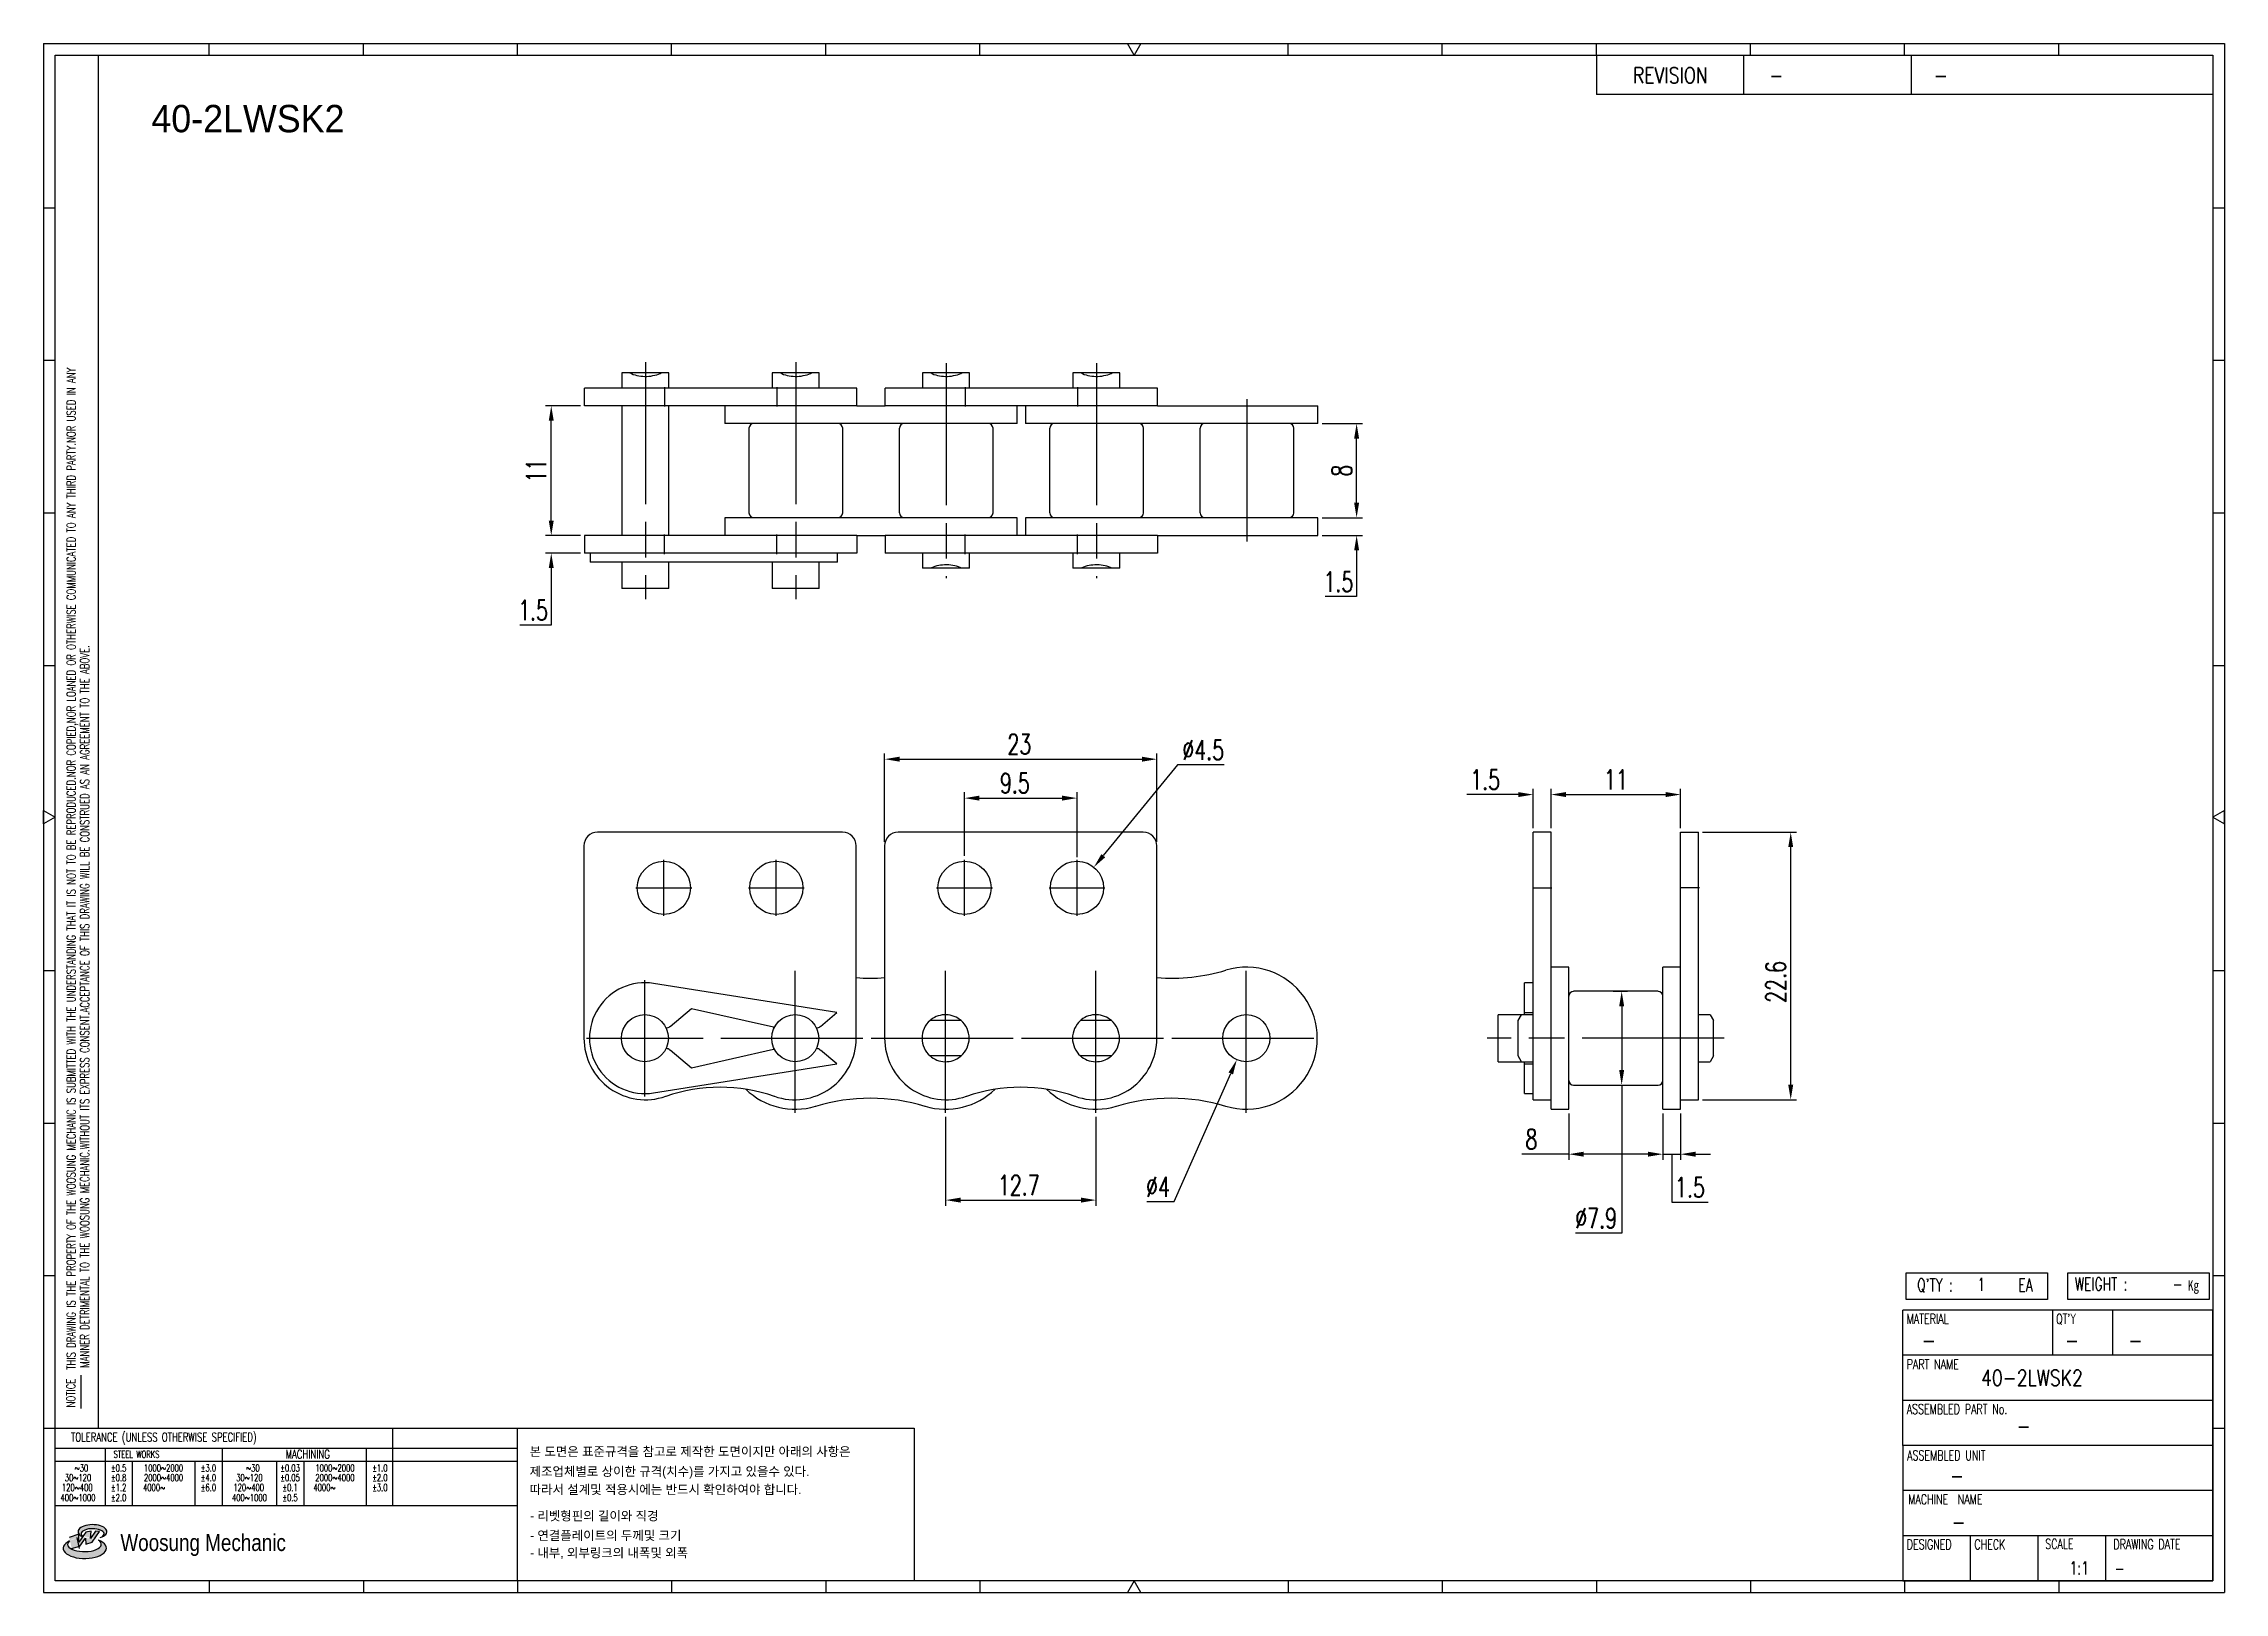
# Model space of a CAD drawing. Header units: millimetres. Extents: x 333 to 518, y 59 to 190.
import ezdxf
from ezdxf.enums import TextEntityAlignment as Align

# ---------------------------------------------------------------- set-up
doc = ezdxf.new("R2010")
doc.units = ezdxf.units.MM
doc.linetypes.add('AM_ISO08W050', pattern=[18, 12, -1.5, 3, -1.5])
doc.layers.get('Defpoints').update_dxf_attribs({"color": 80})
doc.layers.add('CL1', color=140, linetype='AM_ISO08W050', lineweight=25)
for name, color, linetype in [('S-DIM', 7, 'Continuous'), ('TITLE', 7, 'Continuous'), ('도면레이아웃', 7, 'Continuous')]:
    doc.layers.add(name, color=color, linetype=linetype)
doc.styles.add('HAN', font='ROMANS.shx', dxfattribs={"width": 0.7, "bigfont": 'whgtxt.shx'})
doc.styles.add('HKD_ST2', font='romans.shx', dxfattribs={"width": 0.7, "height": 4, "bigfont": '@extfont2.shx'})
doc.styles.add('HSG', font='SIMPLEX.shx', dxfattribs={"width": 0.7, "bigfont": 'HSG.shx'})
doc.styles.add('MtXpl_', font='Gulim.ttf')
doc.styles.add('SLDTEXTSTYLE4', font='arial.ttf', dxfattribs={"width": 0.8})
doc.dimstyles.new('AP0.7', dxfattribs={"dimscale": 0.7, "dimtxt": 2.4, "dimasz": 1.8, "dimexe": 0.7, "dimexo": 0.5, "dimgap": 0.6, "dimtad": 1, "dimtoh": 1, "dimdec": 1, "dimrnd": 0.01, "dimzin": 9, "dimdsep": 46, "dimtxsty": 'HSG', "dimcen": 0, "dimclrd": 251, "dimclre": 251, "dimclrt": 60, "dimazin": 2, "dimtp": 1, "dimtm": 1, "dimtfac": 0.5, "dimtdec": 1, "dimtofl": 0, "dimtmove": 0, "dimatfit": 3, "dimfxl": 0, "dimtvp": 1, "dimtolj": 2, "dimlwd": -1, "dimlwe": -1, "dimarcsym": 0})

# ---------------------------------------------------------------- blocks, each defined once
blk = doc.blocks.new('MAST')
at = {"layer": '도면레이아웃'}
h = blk.add_hatch(color=10, dxfattribs=at)
h.paths.add_polyline_path([(1.544, 35.177), (1.554, 34.966), (1.779, 35.034), (2.054, 35.422), (1.908, 35.446), (1.728, 35.167), (1.741, 35.439), (1.547, 35.405), (1.292, 35.041), (1.295, 35.33), (0.943, 35.208), (1.03, 34.8), (1.336, 34.885)])
edge = h.paths.add_edge_path()
edge.add_ellipse((1.795, 35.421), major_axis=(-0.53, 0), ratio=0.487785, start_angle=122.36065, end_angle=403.39574)
edge.add_line((1.411, 35.244), (1.419, 35.261))
edge.add_ellipse((1.798, 35.344), major_axis=(-0.423, 0), ratio=0.444396, start_angle=131.58977, end_angle=386.19408, ccw=False)
edge = h.paths.add_edge_path()
edge.add_ellipse((1.512, 34.815), major_axis=(-0.793, 0), ratio=0.480113, start_angle=314.67633, end_angle=590.85213)
edge.add_ellipse((1.501, 34.958), major_axis=(-0.62, 0), ratio=0.43311, start_angle=331.7024, end_angle=574.42495, ccw=False)
at = {"color": 140}
for p, q in [((0, 90.118), (80.15, 90.118)), ((0, 90.118), (0, 33.191)), ((80.15, 90.118), (80.15, 33.191)), ((57.068, 89.693), (57.068, 88.246)), ((62.47, 89.693), (62.47, 88.246)), ((68.635, 89.693), (68.635, 88.246)), ((79.725, 88.246), (57.068, 88.246)), ((68.449, 43.961), (68.449, 44.936)), ((68.449, 44.936), (73.654, 44.936)), ((73.654, 44.936), (73.654, 43.961)), ((74.39, 43.961), (74.39, 44.936)), ((74.39, 44.936), (79.595, 44.936)), ((79.595, 44.936), (79.595, 43.961)), ((68.336, 38.59), (68.336, 43.563)), ((79.725, 43.563), (68.336, 43.563)), ((73.654, 43.961), (68.449, 43.961)), ((73.827, 43.563), (73.827, 41.905)), ((79.595, 43.961), (74.39, 43.961)), ((76.037, 43.563), (76.037, 41.905)), ((79.725, 38.59), (79.725, 43.563)), ((79.725, 41.905), (68.336, 41.905)), ((79.725, 40.248), (68.336, 40.248)), ((68.336, 38.59), (68.336, 33.616)), ((79.725, 38.59), (68.336, 38.59)), ((79.725, 33.616), (79.725, 38.59)), ((79.725, 36.932), (68.336, 36.932)), ((79.725, 35.274), (68.336, 35.274)), ((70.822, 33.616), (70.822, 35.274)), ((73.309, 33.616), (73.309, 35.274)), ((75.796, 33.616), (75.796, 35.274)), ((0, 33.191), (80.15, 33.191)), ((68.336, 33.616), (79.725, 33.616))]:
    blk.add_line(p, q, dxfattribs=at)
for p, q in [((6.089, 89.693), (6.089, 90.118)), ((11.753, 89.693), (11.753, 90.118)), ((17.418, 89.693), (17.418, 90.118)), ((23.082, 89.693), (23.082, 90.118)), ((28.746, 89.693), (28.746, 90.118)), ((34.411, 89.693), (34.411, 90.118)), ((45.739, 89.693), (45.739, 90.118)), ((51.404, 89.693), (51.404, 90.118)), ((57.068, 89.693), (57.068, 90.118)), ((62.732, 89.693), (62.732, 90.118)), ((68.397, 89.693), (68.397, 90.118)), ((74.061, 89.693), (74.061, 90.118)), ((0, 84.085), (0.425, 84.085)), ((79.725, 84.085), (80.15, 84.085)), ((0, 78.478), (0.425, 78.478)), ((79.725, 78.478), (80.15, 78.478)), ((0, 72.87), (0.425, 72.87)), ((79.725, 72.87), (80.15, 72.87)), ((0, 67.262), (0.425, 67.262)), ((79.725, 67.262), (80.15, 67.262)), ((0, 56.047), (0.425, 56.047)), ((79.725, 56.047), (80.15, 56.047)), ((0, 50.439), (0.425, 50.439)), ((79.725, 50.439), (80.15, 50.439)), ((0, 44.832), (0.425, 44.832)), ((79.725, 44.832), (80.15, 44.832)), ((1.377, 39.947), (1.377, 41.174)), ((0, 39.224), (0.425, 39.224)), ((79.725, 39.224), (80.15, 39.224)), ((6.089, 33.616), (6.089, 33.191)), ((11.753, 33.616), (11.753, 33.191)), ((17.418, 33.616), (17.418, 33.191)), ((23.082, 33.616), (23.082, 33.191)), ((28.746, 33.616), (28.746, 33.191)), ((34.411, 33.616), (34.411, 33.191)), ((45.739, 33.616), (45.739, 33.191)), ((51.404, 33.616), (51.404, 33.191)), ((57.068, 33.616), (57.068, 33.191)), ((62.732, 33.616), (62.732, 33.191)), ((68.397, 33.616), (68.397, 33.191)), ((74.061, 33.616), (74.061, 33.191))]:
    blk.add_line(p, q)
at = {"color": 2}
for p, q in [((2.017, 39.224), (2.017, 89.693)), ((0.425, 39.224), (17.418, 39.224)), ((0.425, 38.487), (17.418, 38.487)), ((2.257, 38.487), (2.257, 36.382)), ((6.557, 38.5), (6.557, 36.382)), ((11.857, 38.487), (11.857, 36.382)), ((12.816, 39.224), (12.816, 36.382)), ((17.418, 33.616), (17.418, 39.224)), ((0.425, 38.012), (17.418, 38.012)), ((3.257, 38.012), (3.257, 36.382)), ((5.557, 38.012), (5.557, 36.382)), ((8.557, 38.012), (8.557, 36.382)), ((9.557, 38.026), (9.557, 36.382)), ((0.425, 36.382), (17.418, 36.382))]:
    blk.add_line(p, q, dxfattribs=at)
for points in [[(40.075, 89.693), (39.83, 90.118), (40.32, 90.118)], [(0.425, 61.679), (0, 61.433), (0, 61.924)], [(79.725, 61.679), (80.15, 61.433), (80.15, 61.924)], [(40.075, 33.616), (39.83, 33.191), (40.32, 33.191)]]:
    blk.add_lwpolyline(points, close=True)
at = {"color": 140}
blk.add_lwpolyline([(0.425, 89.693), (79.725, 89.693), (79.725, 33.616), (0.425, 33.616)], close=True, dxfattribs=at)
at = {"layer": '도면레이아웃'}
for p, q in [((1.295, 35.33), (0.943, 35.208)), ((1.547, 35.405), (1.292, 35.041)), ((1.292, 35.041), (1.295, 35.33)), ((1.741, 35.439), (1.547, 35.405)), ((1.908, 35.446), (1.728, 35.167)), ((1.728, 35.167), (1.741, 35.439)), ((1.779, 35.034), (2.054, 35.422)), ((2.054, 35.422), (1.908, 35.446)), ((1.03, 34.8), (1.336, 34.885)), ((1.224, 35.208), (1.311, 34.8)), ((1.224, 35.208), (1.224, 35.208)), ((1.336, 34.885), (1.544, 35.177)), ((1.419, 35.261), (1.411, 35.244)), ((1.544, 35.177), (1.554, 34.966)), ((1.554, 34.966), (1.779, 35.034))]:
    blk.add_line(p, q, dxfattribs=at)
for centre, major_axis, ratio, start_param, end_param in [((1.795, 35.421), (-0.53, 0), 0.487785, 2.135596, 7.040584), ((1.798, 35.344), (-0.423, 0), 0.444396, 2.296675, 6.740358), ((1.512, 34.815), (-0.793, 0), 0.480113, 5.492138, 10.312315), ((1.501, 34.958), (-0.62, 0), 0.43311, 5.789299, 10.025607)]:
    blk.add_ellipse(centre, major_axis=major_axis, ratio=ratio, start_param=start_param, end_param=end_param, dxfattribs=at)
for s, height, style, width, p in [('REVISION', 0.5806, 'HAN', 0.8, (58.415, 88.664)), ('-', 0.581, 'HAN', 0.8, (63.426, 88.664)), ('-', 0.581, 'HAN', 0.8, (69.468, 88.664)), ("Q'TY : ", 0.4746, 'HKD_ST2', 0.7, (68.857, 44.253)), ('1', 0.475, 'HKD_ST2', 0.7, (71.071, 44.275)), ('EA', 0.4746, 'HKD_ST2', 0.7, (72.578, 44.253)), ('WEIGHT : ', 0.4746, 'HKD_ST2', 0.7, (74.65, 44.286)), ('-', 0.581, 'HAN', 0.8, (69.029, 42.157)), ('-', 0.581, 'HAN', 0.8, (74.289, 42.157)), ('-', 0.581, 'HAN', 0.8, (76.623, 42.157)), ('-', 0.581, 'HAN', 0.8, (72.515, 39.013)), ('-', 0.581, 'HAN', 0.8, (70.067, 37.189)), ('-', 0.581, 'HAN', 0.8, (70.126, 35.48)), ('1:1', 0.4746, 'HKD_ST2', 0.7, (74.458, 33.848)), ('-', 0.475, 'HKD_ST2', 0.7, (76.112, 33.837))]:
    blk.add_text(s, height=height, dxfattribs=dict(style=style, width=width)).set_placement(p)
at = {"color": 6, "style": 'HKD_ST2', "width": 0.7}
for s, p in [(' THIS DRAWING IS THE PROPERTY OF THE WOOSUNG MECHANIC IS SUBMITTED WITH THE UNDERSTANDING THAT IT IS NOT TO BE REPRODUCED.NOR COPIED,NOR LOANED OR OTHERWISE COMMUNICATED TO ANY THIRD PARTY.NOR USED IN ANY', (1.173, 41.217)), ('MANNER DETRIMENTAL TO THE WOOSUNG MECHANIC.WITHOUT ITS EXPRESS CONSENT.ACCEPTANCE OF THIS DRAWING WILL BE CONSTRUED AS AN AGREEMENT TO THE ABOVE.', (1.672, 41.447))]:
    blk.add_text(s, height=0.326266, rotation=90, dxfattribs=at).set_placement(p)
at = {"style": 'HKD_ST2', "width": 0.7}
blk.add_text('-', height=0.475, dxfattribs=at).set_placement((78.613, 44.286), align=Align.RIGHT)
at = {"color": 254, "style": 'HKD_ST2', "width": 0.7}
for s, height, p in [('MATERIAL', 0.3651, (68.474, 43.425)), ("QT'Y", 0.3651, (73.965, 43.425)), ('PART NAME', 0.3651, (68.474, 41.756)), ('ASSEMBLED PART No.', 0.36511, (68.474, 40.109)), ('ASSEMBLED UNIT', 0.36511, (68.49, 38.408)), ('MACHINE  NAME', 0.36511, (68.532, 36.794)), ('DESIGNED', 0.3651, (68.474, 35.136)), ('CHECK', 0.3651, (70.961, 35.136)), ('SCALE', 0.3651, (73.566, 35.153)), ('DRAWING DATE', 0.36511, (76.071, 35.141))]:
    blk.add_text(s, height=height, dxfattribs=at).set_placement(p, align=Align.TOP_LEFT)
at = {"style": 'HKD_ST2', "width": 0.7}
blk.add_text('NOTICE', height=0.3263, rotation=90, dxfattribs=at).set_placement((1.163, 39.988))
blk.add_text('TOLERANCE (UNLESS OTHERWISE SPECIFIED)', height=0.32627, dxfattribs=at).set_placement((4.417, 38.896), align=Align.MIDDLE_CENTER)
at = {"color": 4, "style": 'HKD_ST2', "width": 0.7}
for s, height, p in [('%%12630', 0.261, (1.389, 37.762)), ('1000%%1262000', 0.26101, (4.407, 37.762)), ('%%12630', 0.261, (7.689, 37.762)), ('1000%%1262000', 0.26101, (10.707, 37.762)), ('120%%126400', 0.26101, (1.237, 37.045)), ('30%%126120', 0.261, (1.263, 37.411)), ('4000%%126', 0.261, (4.061, 37.045)), ('2000%%1264000', 0.26101, (4.407, 37.411)), ('120%%126400', 0.26101, (7.537, 37.045)), ('30%%126120', 0.261, (7.563, 37.411)), ('4000%%126', 0.261, (10.321, 37.045)), ('2000%%1264000', 0.26101, (10.707, 37.411)), ('400%%1261000', 0.26101, (1.263, 36.67)), ('400%%1261000', 0.26101, (7.563, 36.67))]:
    blk.add_text(s, height=height, dxfattribs=at).set_placement(p, align=Align.MIDDLE_CENTER)
for s, height, p in [('%%P0.5', 0.261, (2.757, 37.762)), ('STEEL WORKS', 0.26101, (3.416, 38.268)), ('%%P3.0', 0.261, (6.057, 37.762)), ('%%P0.03', 0.261, (9.057, 37.762)), ('MACHINING', 0.3263, (9.707, 38.27)), ('%%P1.0', 0.261, (12.357, 37.762)), ('%%P0.8', 0.261, (2.757, 37.411)), ('%%P1.2', 0.261, (2.757, 37.045)), ('%%P4.0', 0.261, (6.057, 37.411)), ('%%P6.0', 0.261, (6.057, 37.045)), ('%%P0.05', 0.261, (9.057, 37.411)), ('%%P0.1', 0.261, (9.057, 37.045)), ('%%P2.0', 0.261, (12.357, 37.411)), ('%%P3.0', 0.261, (12.357, 37.045)), ('%%P2.0', 0.261, (2.757, 36.67)), ('%%P0.5', 0.261, (9.057, 36.67))]:
    blk.add_text(s, height=height, dxfattribs=at).set_placement(p, align=Align.MIDDLE)
at = {"color": 1, "style": 'SLDTEXTSTYLE4', "width": 0.8}
blk.add_text('Woosung Mechanic', height=0.61957, dxfattribs=at).set_placement((2.822, 34.711))
at = {"layer": 'TITLE', "width": 0.8}
blk.add_text('Kg', height=0.3789, dxfattribs=at).set_placement((78.807, 44.286))
blk = doc.blocks.new('*D2')
at = {"layer": 'Defpoints', "color": 0, "transparency": 16777216}
for p in [(462.3, 99.87), (470.25, 99.87), (470.25, 96.07)]:
    blk.add_point(p, dxfattribs=at)
at = {"layer": 'S-DIM', "color": 251, "transparency": 16777216}
for p, q in [((462.3, 99.52), (462.3, 95.58)), ((470.25, 99.52), (470.25, 95.58)), ((462.3, 96.07), (458.34, 96.07)), ((468.99, 96.07), (463.56, 96.07))]:
    blk.add_line(p, q, dxfattribs=at)
for points in [[(463.56, 96.28), (463.56, 95.86), (462.3, 96.07)], [(468.99, 96.28), (468.99, 95.86), (470.25, 96.07)]]:
    blk.add_solid(points, dxfattribs=at)
at = {"layer": 'S-DIM', "color": 60, "transparency": 16777216, "insert": (459.15, 97.33), "char_height": 1.68, "attachment_point": 5, "style": 'HSG'}
blk.add_mtext('\\A2;8', dxfattribs=at)
blk = doc.blocks.new('*D3')
at = {"layer": 'Defpoints', "color": 0, "transparency": 16777216}
for p in [(470.25, 99.87), (471.75, 99.87), (471.75, 96.07)]:
    blk.add_point(p, dxfattribs=at)
at = {"layer": 'S-DIM', "color": 251, "transparency": 16777216}
for p, q in [((470.25, 99.52), (470.25, 95.58)), ((471.75, 99.52), (471.75, 95.58)), ((468.99, 96.07), (467.73, 96.07)), ((470.25, 96.07), (471.75, 96.07)), ((471, 96.07), (471, 92.01)), ((473.01, 96.07), (474.27, 96.07)), ((471, 92.01), (474.08, 92.01))]:
    blk.add_line(p, q, dxfattribs=at)
for points in [[(468.99, 96.28), (468.99, 95.86), (470.25, 96.07)], [(473.01, 96.28), (473.01, 95.86), (471.75, 96.07)]]:
    blk.add_solid(points, dxfattribs=at)
at = {"layer": 'S-DIM', "color": 60, "transparency": 16777216, "insert": (472.54, 93.27), "char_height": 1.68, "attachment_point": 5, "style": 'HSG'}
blk.add_mtext('\\A2;1.5', dxfattribs=at)
blk = doc.blocks.new('*D4')
at = {"layer": 'Defpoints', "color": 0, "transparency": 16777216}
for p in [(465.7, 109.83), (465.7, 101.91), (466.77, 101.91)]:
    blk.add_point(p, dxfattribs=at)
at = {"layer": 'S-DIM', "color": 251, "transparency": 16777216}
for p, q in [((466.05, 109.83), (467.26, 109.83)), ((466.77, 108.57), (466.77, 103.17)), ((466.05, 101.91), (467.26, 101.91)), ((466.77, 101.91), (466.77, 89.4)), ((466.77, 89.4), (462.87, 89.4))]:
    blk.add_line(p, q, dxfattribs=at)
for points in [[(466.56, 108.57), (466.98, 108.57), (466.77, 109.83)], [(466.56, 103.17), (466.98, 103.17), (466.77, 101.91)]]:
    blk.add_solid(points, dxfattribs=at)
at = {"layer": 'S-DIM', "color": 60, "transparency": 16777216, "insert": (464.61, 90.66), "char_height": 1.68, "attachment_point": 5, "style": 'HSG'}
blk.add_mtext('\\A2;%%c7.9', dxfattribs=at)
blk = doc.blocks.new('*D5')
at = {"layer": 'Defpoints', "color": 0, "transparency": 16777216}
for p in [(473.25, 123.27), (481.05, 123.27), (473.25, 100.67)]:
    blk.add_point(p, dxfattribs=at)
at = {"layer": 'S-DIM', "color": 251, "transparency": 16777216}
for p, q in [((473.6, 123.27), (481.54, 123.27)), ((481.05, 101.93), (481.05, 122.01)), ((473.6, 100.67), (481.54, 100.67))]:
    blk.add_line(p, q, dxfattribs=at)
for points in [[(480.84, 122.01), (481.26, 122.01), (481.05, 123.27)], [(480.84, 101.93), (481.26, 101.93), (481.05, 100.67)]]:
    blk.add_solid(points, dxfattribs=at)
at = {"layer": 'S-DIM', "color": 60, "transparency": 16777216, "insert": (479.79, 110.62), "char_height": 1.68, "attachment_point": 5, "rotation": 90, "style": 'HSG'}
blk.add_mtext('\\A2;22.6', dxfattribs=at)
blk = doc.blocks.new('*D6')
at = {"layer": 'Defpoints', "color": 0, "transparency": 16777216}
for p in [(460.8, 126.45), (459.3, 123.27), (460.8, 123.27)]:
    blk.add_point(p, dxfattribs=at)
at = {"layer": 'S-DIM', "color": 251, "transparency": 16777216}
for p, q in [((458.04, 126.45), (453.7, 126.45)), ((459.3, 123.62), (459.3, 126.94)), ((460.8, 123.62), (460.8, 126.94)), ((462.06, 126.45), (463.32, 126.45))]:
    blk.add_line(p, q, dxfattribs=at)
for points in [[(458.04, 126.66), (458.04, 126.24), (459.3, 126.45)], [(462.06, 126.66), (462.06, 126.24), (460.8, 126.45)]]:
    blk.add_solid(points, dxfattribs=at)
at = {"layer": 'S-DIM', "color": 60, "transparency": 16777216, "insert": (455.24, 127.71), "char_height": 1.68, "attachment_point": 5, "style": 'HSG'}
blk.add_mtext('\\A2;1.5', dxfattribs=at)
blk = doc.blocks.new('*D7')
at = {"layer": 'Defpoints', "color": 0, "transparency": 16777216}
for p in [(471.75, 126.45), (460.8, 123.27), (471.75, 123.27)]:
    blk.add_point(p, dxfattribs=at)
at = {"layer": 'S-DIM', "color": 251, "transparency": 16777216}
for p, q in [((460.8, 123.62), (460.8, 126.94)), ((462.06, 126.45), (470.49, 126.45)), ((471.75, 123.62), (471.75, 126.94))]:
    blk.add_line(p, q, dxfattribs=at)
for points in [[(462.06, 126.66), (462.06, 126.24), (460.8, 126.45)], [(470.49, 126.66), (470.49, 126.24), (471.75, 126.45)]]:
    blk.add_solid(points, dxfattribs=at)
at = {"layer": 'S-DIM', "color": 60, "transparency": 16777216, "insert": (466.28, 127.71), "char_height": 1.68, "attachment_point": 5, "style": 'HSG'}
blk.add_mtext('\\A2;11', dxfattribs=at)
blk = doc.blocks.new('*D8')
at = {"layer": 'Defpoints', "color": 0, "transparency": 16777216}
for p in [(409.66, 99.57), (422.36, 99.57), (422.36, 92.19)]:
    blk.add_point(p, dxfattribs=at)
at = {"layer": 'S-DIM', "color": 251, "transparency": 16777216}
for p, q in [((409.66, 99.22), (409.66, 91.7)), ((422.36, 99.22), (422.36, 91.7)), ((410.92, 92.19), (421.1, 92.19))]:
    blk.add_line(p, q, dxfattribs=at)
for points in [[(410.92, 92.4), (410.92, 91.98), (409.66, 92.19)], [(421.1, 92.4), (421.1, 91.98), (422.36, 92.19)]]:
    blk.add_solid(points, dxfattribs=at)
at = {"layer": 'S-DIM', "color": 60, "transparency": 16777216, "insert": (415.84, 93.45), "char_height": 1.68, "attachment_point": 5, "style": 'HSG'}
blk.add_mtext('\\A2;12.7', dxfattribs=at)
blk = doc.blocks.new('*D9')
at = {"layer": 'Defpoints', "color": 0, "transparency": 16777216}
for p in [(435.86, 107.68), (434.26, 104.05)]:
    blk.add_point(p, dxfattribs=at)
at = {"layer": 'S-DIM', "color": 251, "transparency": 16777216}
for p, q in [((428.97, 92.06), (433.75, 102.9)), ((426.65, 92.06), (428.97, 92.06))]:
    blk.add_line(p, q, dxfattribs=at)
blk.add_solid([(433.56, 102.98), (433.94, 102.81), (434.26, 104.05)], dxfattribs=at)
at = {"layer": 'S-DIM', "color": 60, "transparency": 16777216, "insert": (427.6, 93.32), "char_height": 1.68, "attachment_point": 5, "style": 'HSG'}
blk.add_mtext('\\A2;∅4', dxfattribs=at)
blk = doc.blocks.new('*D10')
at = {"layer": 'Defpoints', "color": 0, "transparency": 16777216}
for p in [(420.76, 126.15), (411.26, 120.93), (420.76, 120.82)]:
    blk.add_point(p, dxfattribs=at)
at = {"layer": 'S-DIM', "color": 251, "transparency": 16777216}
for p, q in [((411.26, 121.28), (411.26, 126.64)), ((412.52, 126.15), (419.5, 126.15)), ((420.76, 121.17), (420.76, 126.64))]:
    blk.add_line(p, q, dxfattribs=at)
for points in [[(412.52, 126.36), (412.52, 125.94), (411.26, 126.15)], [(419.5, 126.36), (419.5, 125.94), (420.76, 126.15)]]:
    blk.add_solid(points, dxfattribs=at)
at = {"layer": 'S-DIM', "color": 60, "transparency": 16777216, "insert": (415.51, 127.41), "char_height": 1.68, "attachment_point": 5, "style": 'HSG'}
blk.add_mtext('\\A2;9.5', dxfattribs=at)
blk = doc.blocks.new('*D11')
at = {"layer": 'Defpoints', "color": 0, "transparency": 16777216}
for p in [(427.51, 129.44), (404.51, 122.12), (427.51, 122.12)]:
    blk.add_point(p, dxfattribs=at)
at = {"layer": 'S-DIM', "color": 251, "transparency": 16777216}
for p, q in [((404.51, 122.47), (404.51, 129.93)), ((405.77, 129.44), (426.25, 129.44)), ((427.51, 122.47), (427.51, 129.93))]:
    blk.add_line(p, q, dxfattribs=at)
for points in [[(405.77, 129.65), (405.77, 129.23), (404.51, 129.44)], [(426.25, 129.65), (426.25, 129.23), (427.51, 129.44)]]:
    blk.add_solid(points, dxfattribs=at)
at = {"layer": 'S-DIM', "color": 60, "transparency": 16777216, "insert": (415.89, 130.7), "char_height": 1.68, "attachment_point": 5, "style": 'HSG'}
blk.add_mtext('\\A2;23', dxfattribs=at)
blk = doc.blocks.new('*D12')
at = {"layer": 'Defpoints', "color": 0, "transparency": 16777216}
for p in [(422.18, 120.31), (419.34, 116.82)]:
    blk.add_point(p, dxfattribs=at)
at = {"layer": 'S-DIM', "color": 251, "transparency": 16777216}
for p, q in [((429.24, 128.96), (422.98, 121.29)), ((433.19, 128.96), (429.24, 128.96))]:
    blk.add_line(p, q, dxfattribs=at)
blk.add_solid([(422.82, 121.42), (423.14, 121.15), (422.18, 120.31)], dxfattribs=at)
at = {"layer": 'S-DIM', "color": 60, "transparency": 16777216, "insert": (431.42, 130.22), "char_height": 1.68, "attachment_point": 5, "style": 'HSG'}
blk.add_mtext('\\A2;∅4.5', dxfattribs=at)
blk = doc.blocks.new('*D13')
at = {"layer": 'Defpoints', "color": 0, "transparency": 16777216}
for p in [(441.11, 149.84), (444.38, 149.84), (441.11, 148.34)]:
    blk.add_point(p, dxfattribs=at)
at = {"layer": 'S-DIM', "color": 251, "transparency": 16777216}
for p, q in [((444.38, 151.1), (444.38, 152.36)), ((441.46, 149.84), (444.87, 149.84)), ((441.46, 148.34), (444.87, 148.34)), ((444.38, 147.08), (444.38, 143.17)), ((444.38, 143.17), (441.72, 143.17))]:
    blk.add_line(p, q, dxfattribs=at)
for points in [[(444.17, 151.1), (444.59, 151.1), (444.38, 149.84)], [(444.17, 147.08), (444.59, 147.08), (444.38, 148.34)]]:
    blk.add_solid(points, dxfattribs=at)
at = {"layer": 'S-DIM', "color": 60, "transparency": 16777216, "insert": (442.84, 144.43), "char_height": 1.68, "attachment_point": 5, "style": 'HSG'}
blk.add_mtext('\\A2;1.5', dxfattribs=at)
blk = doc.blocks.new('*D14')
at = {"layer": 'Defpoints', "color": 0, "transparency": 16777216}
for p in [(441.11, 157.79), (444.38, 157.79), (441.11, 149.84)]:
    blk.add_point(p, dxfattribs=at)
at = {"layer": 'S-DIM', "color": 251, "transparency": 16777216}
for p, q in [((441.46, 157.79), (444.87, 157.79)), ((444.38, 151.1), (444.38, 156.53)), ((441.46, 149.84), (444.87, 149.84))]:
    blk.add_line(p, q, dxfattribs=at)
for points in [[(444.17, 156.53), (444.59, 156.53), (444.38, 157.79)], [(444.17, 151.1), (444.59, 151.1), (444.38, 149.84)]]:
    blk.add_solid(points, dxfattribs=at)
at = {"layer": 'S-DIM', "color": 60, "transparency": 16777216, "insert": (443.12, 153.82), "char_height": 1.68, "attachment_point": 5, "rotation": 90, "style": 'HSG'}
blk.add_mtext('\\A2;8', dxfattribs=at)
blk = doc.blocks.new('*D15')
at = {"layer": 'Defpoints', "color": 0, "transparency": 16777216}
for p in [(376.35, 148.34), (379.16, 148.34), (379.16, 146.84)]:
    blk.add_point(p, dxfattribs=at)
at = {"layer": 'S-DIM', "color": 251, "transparency": 16777216}
for p, q in [((376.35, 149.6), (376.35, 150.86)), ((378.81, 148.34), (375.86, 148.34)), ((378.81, 146.84), (375.86, 146.84)), ((376.35, 145.58), (376.35, 140.76)), ((376.35, 140.76), (373.69, 140.76))]:
    blk.add_line(p, q, dxfattribs=at)
for points in [[(376.14, 149.6), (376.56, 149.6), (376.35, 148.34)], [(376.14, 145.58), (376.56, 145.58), (376.35, 146.84)]]:
    blk.add_solid(points, dxfattribs=at)
at = {"layer": 'S-DIM', "color": 60, "transparency": 16777216, "insert": (374.81, 142.02), "char_height": 1.68, "attachment_point": 5, "style": 'HSG'}
blk.add_mtext('\\A2;1.5', dxfattribs=at)
blk = doc.blocks.new('*D16')
at = {"layer": 'Defpoints', "color": 0, "transparency": 16777216}
for p in [(376.35, 159.29), (379.16, 159.29), (379.16, 148.34)]:
    blk.add_point(p, dxfattribs=at)
at = {"layer": 'S-DIM', "color": 251, "transparency": 16777216}
for p, q in [((378.81, 159.29), (375.86, 159.29)), ((376.35, 149.6), (376.35, 158.03)), ((378.81, 148.34), (375.86, 148.34))]:
    blk.add_line(p, q, dxfattribs=at)
for points in [[(376.14, 158.03), (376.56, 158.03), (376.35, 159.29)], [(376.14, 149.6), (376.56, 149.6), (376.35, 148.34)]]:
    blk.add_solid(points, dxfattribs=at)
at = {"layer": 'S-DIM', "color": 60, "transparency": 16777216, "insert": (375.09, 153.82), "char_height": 1.68, "attachment_point": 5, "rotation": 90, "style": 'HSG'}
blk.add_mtext('\\A2;11', dxfattribs=at)

msp = doc.modelspace()

# ---------------------------------------------------------------- linework, layer by layer
for p, q in [((379.16, 159.29), (379.16, 160.79)), ((402.16, 160.79), (379.16, 160.79)), ((382.32, 162.07), (382.32, 160.79)), ((386.29, 162.07), (382.32, 162.07)), ((383, 162.07), (383.13, 162.01)), ((383.13, 162.01), (383.27, 161.95)), ((383.27, 161.95), (383.43, 161.9)), ((383.43, 161.9), (383.58, 161.86)), ((383.58, 161.86), (383.75, 161.83)), ((383.75, 161.83), (383.92, 161.8)), ((383.92, 161.8), (384.09, 161.79)), ((384.09, 161.79), (384.26, 161.78)), ((384.26, 161.78), (384.43, 161.78)), ((384.43, 161.78), (384.6, 161.8)), ((384.6, 161.8), (384.77, 161.81)), ((384.77, 161.81), (384.94, 161.84)), ((384.94, 161.84), (385.1, 161.88)), ((385.1, 161.88), (385.26, 161.92)), ((385.26, 161.92), (385.41, 161.97)), ((385.41, 161.97), (385.55, 162.03)), ((385.55, 162.03), (385.62, 162.07)), ((386.29, 160.79), (386.29, 162.07)), ((395.02, 162.07), (395.02, 160.79)), ((398.99, 162.07), (395.02, 162.07)), ((395.7, 162.07), (395.83, 162.01)), ((395.83, 162.01), (395.97, 161.95)), ((395.97, 161.95), (396.13, 161.9)), ((396.13, 161.9), (396.28, 161.86)), ((396.28, 161.86), (396.45, 161.83)), ((396.45, 161.83), (396.62, 161.8)), ((396.62, 161.8), (396.79, 161.79)), ((396.79, 161.79), (396.96, 161.78)), ((396.96, 161.78), (397.13, 161.78)), ((397.13, 161.78), (397.3, 161.8)), ((397.3, 161.8), (397.47, 161.81)), ((397.47, 161.81), (397.64, 161.84)), ((397.64, 161.84), (397.8, 161.88)), ((397.8, 161.88), (397.96, 161.92)), ((397.96, 161.92), (398.11, 161.97)), ((398.11, 161.97), (398.25, 162.03)), ((398.25, 162.03), (398.32, 162.07)), ((398.99, 160.79), (398.99, 162.07)), ((402.16, 159.29), (402.16, 160.79)), ((404.56, 159.29), (404.56, 160.79)), ((427.56, 160.79), (404.56, 160.79)), ((407.72, 162.07), (407.72, 160.79)), ((411.69, 162.07), (407.72, 162.07)), ((408.4, 162.07), (408.53, 162.01)), ((408.53, 162.01), (408.67, 161.95)), ((408.67, 161.95), (408.83, 161.9)), ((408.83, 161.9), (408.98, 161.86)), ((408.98, 161.86), (409.15, 161.83)), ((409.15, 161.83), (409.32, 161.8)), ((409.32, 161.8), (409.49, 161.79)), ((409.49, 161.79), (409.66, 161.78)), ((409.66, 161.78), (409.83, 161.78)), ((409.83, 161.78), (410, 161.8)), ((410, 161.8), (410.17, 161.81)), ((410.17, 161.81), (410.34, 161.84)), ((410.34, 161.84), (410.5, 161.88)), ((410.5, 161.88), (410.66, 161.92)), ((410.66, 161.92), (410.81, 161.97)), ((410.81, 161.97), (410.95, 162.03)), ((410.95, 162.03), (411.02, 162.07)), ((411.69, 160.79), (411.69, 162.07)), ((420.42, 162.07), (420.42, 160.79)), ((424.39, 162.07), (420.42, 162.07)), ((421.1, 162.07), (421.23, 162.01)), ((421.23, 162.01), (421.37, 161.95)), ((421.37, 161.95), (421.53, 161.9)), ((421.53, 161.9), (421.68, 161.86)), ((421.68, 161.86), (421.85, 161.83)), ((421.85, 161.83), (422.02, 161.8)), ((422.02, 161.8), (422.19, 161.79)), ((422.19, 161.79), (422.36, 161.78)), ((422.36, 161.78), (422.53, 161.78)), ((422.53, 161.78), (422.7, 161.8)), ((422.7, 161.8), (422.87, 161.81)), ((422.87, 161.81), (423.04, 161.84)), ((423.04, 161.84), (423.2, 161.88)), ((423.2, 161.88), (423.36, 161.92)), ((423.36, 161.92), (423.51, 161.97)), ((423.51, 161.97), (423.65, 162.03)), ((423.65, 162.03), (423.72, 162.07)), ((424.39, 160.79), (424.39, 162.07)), ((427.56, 159.29), (427.56, 160.79)), ((402.16, 159.29), (379.16, 159.29)), ((382.32, 159.29), (382.32, 148.34)), ((386.29, 148.34), (386.29, 159.29)), ((391.01, 159.29), (391.01, 157.79)), ((402.16, 159.29), (404.56, 159.29)), ((427.56, 159.29), (404.56, 159.29)), ((415.71, 157.79), (415.71, 159.29)), ((416.41, 159.29), (416.41, 157.79)), ((427.56, 159.29), (441.11, 159.29)), ((441.11, 157.79), (441.11, 159.29)), ((415.71, 157.79), (391.01, 157.79)), ((393.05, 157.4), (393.05, 150.24)), ((400.97, 150.24), (400.97, 157.4)), ((405.75, 157.4), (405.75, 150.24)), ((413.67, 150.24), (413.67, 157.4)), ((441.11, 157.79), (416.41, 157.79)), ((418.45, 157.4), (418.45, 150.24)), ((426.37, 150.24), (426.37, 157.4)), ((431.15, 157.4), (431.15, 150.24)), ((439.07, 150.24), (439.07, 157.4)), ((415.71, 149.84), (391.01, 149.84)), ((391.01, 149.84), (391.01, 148.34)), ((415.71, 148.34), (415.71, 149.84)), ((441.11, 149.84), (416.41, 149.84)), ((416.41, 149.84), (416.41, 148.34)), ((441.11, 148.34), (441.11, 149.84)), ((379.16, 148.34), (379.16, 146.84)), ((402.16, 148.34), (379.16, 148.34)), ((402.16, 148.34), (404.56, 148.34)), ((402.16, 148.34), (402.16, 146.84)), ((404.56, 148.34), (404.56, 146.84)), ((427.56, 148.34), (404.56, 148.34)), ((427.56, 148.34), (441.11, 148.34)), ((427.56, 148.34), (427.56, 146.84)), ((402.16, 146.84), (379.16, 146.84)), ((379.63, 146.84), (379.63, 146.09)), ((400.52, 146.09), (379.63, 146.09)), ((382.32, 146.09), (382.32, 143.87)), ((386.29, 143.87), (386.29, 146.09)), ((395.02, 146.09), (395.02, 143.87)), ((398.99, 143.87), (398.99, 146.09)), ((400.52, 146.09), (400.52, 146.84)), ((427.56, 146.84), (404.56, 146.84)), ((407.72, 146.84), (407.72, 145.57)), ((411.69, 145.57), (407.72, 145.57)), ((408.47, 145.6), (408.4, 145.57)), ((408.61, 145.66), (408.47, 145.6)), ((408.76, 145.72), (408.61, 145.66)), ((408.91, 145.76), (408.76, 145.72)), ((409.08, 145.8), (408.91, 145.76)), ((409.24, 145.82), (409.08, 145.8)), ((409.41, 145.84), (409.24, 145.82)), ((409.58, 145.85), (409.41, 145.84)), ((409.76, 145.85), (409.58, 145.85)), ((409.93, 145.85), (409.76, 145.85)), ((410.1, 145.83), (409.93, 145.85)), ((410.27, 145.81), (410.1, 145.83)), ((410.43, 145.78), (410.27, 145.81)), ((410.59, 145.74), (410.43, 145.78)), ((410.74, 145.69), (410.59, 145.74)), ((410.89, 145.63), (410.74, 145.69)), ((411.02, 145.57), (410.89, 145.63)), ((411.69, 145.57), (411.69, 146.84)), ((420.42, 146.84), (420.42, 145.57)), ((424.39, 145.57), (420.42, 145.57)), ((421.17, 145.6), (421.1, 145.57)), ((421.31, 145.66), (421.17, 145.6)), ((421.46, 145.72), (421.31, 145.66)), ((421.61, 145.76), (421.46, 145.72)), ((421.78, 145.8), (421.61, 145.76)), ((421.94, 145.82), (421.78, 145.8)), ((422.11, 145.84), (421.94, 145.82)), ((422.28, 145.85), (422.11, 145.84)), ((422.46, 145.85), (422.28, 145.85)), ((422.63, 145.85), (422.46, 145.85)), ((422.8, 145.83), (422.63, 145.85)), ((422.97, 145.81), (422.8, 145.83)), ((423.13, 145.78), (422.97, 145.81)), ((423.29, 145.74), (423.13, 145.78)), ((423.44, 145.69), (423.29, 145.74)), ((423.59, 145.63), (423.44, 145.69)), ((423.72, 145.57), (423.59, 145.63)), ((424.39, 145.57), (424.39, 146.84)), ((386.29, 143.87), (382.32, 143.87)), ((398.99, 143.87), (395.02, 143.87)), ((379.11, 122.12), (379.11, 105.87)), ((400.96, 123.27), (380.26, 123.27)), ((402.11, 105.87), (402.11, 122.12)), ((404.51, 122.12), (404.51, 105.87)), ((426.36, 123.27), (405.66, 123.27)), ((427.51, 105.87), (427.51, 122.12)), ((460.8, 123.27), (459.3, 123.27)), ((459.3, 100.67), (459.3, 123.27)), ((460.8, 111.87), (460.8, 123.27)), ((471.75, 111.87), (471.75, 123.27)), ((471.75, 123.27), (473.25, 123.27)), ((473.25, 100.67), (473.25, 123.27)), ((459.3, 110.55), (458.55, 110.55)), ((458.55, 107.85), (458.55, 110.55)), ((462.3, 111.87), (460.8, 111.87)), ((460.8, 99.87), (460.8, 111.87)), ((462.3, 99.87), (462.3, 111.87)), ((471.75, 111.87), (470.25, 111.87)), ((470.25, 99.87), (470.25, 111.87)), ((471.75, 99.87), (471.75, 111.87)), ((400.47, 108.04), (384.99, 110.49)), ((469.85, 109.83), (462.7, 109.83)), ((386.38, 106.86), (388.2, 108.39)), ((388.2, 108.39), (395.11, 106.82)), ((399.08, 106.86), (400.47, 108.04)), ((408.42, 107.42), (408.35, 107.36)), ((410.97, 107.36), (408.35, 107.36)), ((408.56, 107.52), (408.42, 107.42)), ((408.71, 107.61), (408.56, 107.52)), ((408.86, 107.69), (408.71, 107.61)), ((409.03, 107.75), (408.86, 107.69)), ((409.19, 107.8), (409.03, 107.75)), ((409.36, 107.83), (409.19, 107.8)), ((409.53, 107.85), (409.36, 107.83)), ((409.71, 107.85), (409.53, 107.85)), ((409.88, 107.84), (409.71, 107.85)), ((410.05, 107.81), (409.88, 107.84)), ((410.22, 107.77), (410.05, 107.81)), ((410.38, 107.71), (410.22, 107.77)), ((410.54, 107.64), (410.38, 107.71)), ((410.69, 107.56), (410.54, 107.64)), ((410.84, 107.46), (410.69, 107.56)), ((410.97, 107.36), (410.84, 107.46)), ((421.12, 107.42), (421.05, 107.36)), ((423.67, 107.36), (421.05, 107.36)), ((421.26, 107.52), (421.12, 107.42)), ((421.41, 107.61), (421.26, 107.52)), ((421.56, 107.69), (421.41, 107.61)), ((421.73, 107.75), (421.56, 107.69)), ((421.89, 107.8), (421.73, 107.75)), ((422.06, 107.83), (421.89, 107.8)), ((422.23, 107.85), (422.06, 107.83)), ((422.41, 107.85), (422.23, 107.85)), ((422.58, 107.84), (422.41, 107.85)), ((422.75, 107.81), (422.58, 107.84)), ((422.92, 107.77), (422.75, 107.81)), ((423.08, 107.71), (422.92, 107.77)), ((423.24, 107.64), (423.08, 107.71)), ((423.39, 107.56), (423.24, 107.64)), ((423.54, 107.46), (423.39, 107.56)), ((423.67, 107.36), (423.54, 107.46)), ((456.33, 103.88), (456.33, 107.85)), ((458.31, 107.85), (456.33, 107.85)), ((458.03, 107.36), (458.31, 107.85)), ((458.03, 104.38), (458.03, 107.36)), ((459.3, 107.85), (458.31, 107.85)), ((458.55, 108.04), (459.3, 108.04)), ((474.24, 107.85), (473.25, 107.85)), ((474.24, 107.85), (474.53, 107.36)), ((474.53, 104.38), (474.53, 107.36)), ((384.99, 101.24), (400.47, 103.7)), ((388.2, 103.34), (386.38, 104.87)), ((395.11, 104.92), (388.2, 103.34)), ((400.47, 103.7), (399.08, 104.87)), ((408.35, 104.38), (408.48, 104.27)), ((410.97, 104.38), (408.35, 104.38)), ((408.48, 104.27), (408.62, 104.17)), ((408.62, 104.17), (408.78, 104.09)), ((408.78, 104.09), (408.93, 104.02)), ((408.93, 104.02), (409.1, 103.96)), ((409.1, 103.96), (409.27, 103.92)), ((409.27, 103.92), (409.44, 103.89)), ((409.44, 103.89), (409.61, 103.88)), ((409.61, 103.88), (409.78, 103.89)), ((409.78, 103.89), (409.95, 103.9)), ((409.95, 103.9), (410.12, 103.94)), ((410.12, 103.94), (410.29, 103.98)), ((410.29, 103.98), (410.45, 104.05)), ((410.45, 104.05), (410.61, 104.12)), ((410.61, 104.12), (410.76, 104.21)), ((410.76, 104.21), (410.9, 104.31)), ((410.9, 104.31), (410.97, 104.38)), ((421.05, 104.38), (421.18, 104.27)), ((423.67, 104.38), (421.05, 104.38)), ((421.18, 104.27), (421.32, 104.17)), ((421.32, 104.17), (421.48, 104.09)), ((421.48, 104.09), (421.63, 104.02)), ((421.63, 104.02), (421.8, 103.96)), ((421.8, 103.96), (421.97, 103.92)), ((421.97, 103.92), (422.14, 103.89)), ((422.14, 103.89), (422.31, 103.88)), ((422.31, 103.88), (422.48, 103.89)), ((422.48, 103.89), (422.65, 103.9)), ((422.65, 103.9), (422.82, 103.94)), ((422.82, 103.94), (422.99, 103.98)), ((422.99, 103.98), (423.15, 104.05)), ((423.15, 104.05), (423.31, 104.12)), ((423.31, 104.12), (423.46, 104.21)), ((423.46, 104.21), (423.6, 104.31)), ((423.6, 104.31), (423.67, 104.38)), ((456.33, 103.88), (458.31, 103.88)), ((458.31, 103.88), (458.03, 104.38)), ((458.31, 103.88), (459.3, 103.88)), ((458.55, 101.19), (458.55, 103.88)), ((458.55, 103.7), (459.3, 103.7)), ((473.25, 103.88), (474.24, 103.88)), ((474.53, 104.38), (474.24, 103.88)), ((462.7, 101.91), (469.85, 101.91)), ((458.55, 101.19), (459.3, 101.19)), ((459.3, 100.67), (460.8, 100.67)), ((460.8, 99.87), (462.3, 99.87)), ((470.25, 99.87), (471.75, 99.87)), ((471.75, 100.67), (473.25, 100.67))]:
    msp.add_line(p, q)
at = {"color": 140}
msp.add_lwpolyline([(373.5, 72.92), (407.01, 72.92), (407.01, 60.03), (373.5, 60.03)], close=True, dxfattribs=at)
for centre, radius in [((385.86, 118.57), 2.25), ((395.36, 118.57), 2.25), ((411.26, 118.57), 2.25), ((420.76, 118.57), 2.25), ((384.26, 105.87), 1.99), ((396.96, 105.87), 1.99), ((435.06, 105.87), 1.99)]:
    msp.add_circle(centre, radius)
for centre, radius, start, end in [((393.45, 157.4), 0.397, 90, 180), ((400.57, 157.4), 0.397, 360, 90), ((406.15, 157.4), 0.397, 90, 180), ((413.27, 157.4), 0.397, 360, 90), ((418.85, 157.4), 0.397, 90, 180), ((425.97, 157.4), 0.397, 360, 90), ((431.55, 157.4), 0.397, 90, 180), ((438.67, 157.4), 0.397, 360, 90), ((393.45, 150.24), 0.397, 180, 270), ((400.57, 150.24), 0.397, 270, 0), ((406.15, 150.24), 0.397, 180, 270), ((413.27, 150.24), 0.397, 270, 0), ((418.85, 150.24), 0.397, 180, 270), ((425.97, 150.24), 0.397, 270, 0), ((431.55, 150.24), 0.397, 180, 270), ((438.67, 150.24), 0.397, 270, 0), ((380.26, 122.12), 1.15, 90, 180), ((400.96, 122.12), 1.15, 360, 90), ((405.66, 122.12), 1.15, 90, 180), ((426.36, 122.12), 1.15, 360, 90), ((384.26, 105.87), 4.68, 81, 279), ((403.31, 127.07), 16.13, 265.7346, 274.2654), ((428.71, 127.07), 16.13, 265.7346, 286.6718), ((435.06, 105.87), 6, 253.3282, 106.6718), ((462.7, 109.43), 0.397, 90, 180), ((469.85, 109.43), 0.397, 0, 90), ((386.04, 107.26), 0.52, 269.5113, 310), ((398.74, 107.26), 0.52, 269.5113, 310), ((409.66, 105.87), 1.99, 131.4096, 228.5904), ((409.66, 105.87), 1.99, 311.4096, 48.5904), ((422.36, 105.87), 1.98, 131.4096, 228.5904), ((422.36, 105.87), 1.99, 311.4096, 48.5904), ((384.31, 105.87), 5.2, 180, 289.2162), ((395.22, 107.32), 0.52, 257.155, 268.512), ((396.91, 105.87), 5.2, 250.7838, 0), ((409.71, 105.87), 5.2, 180, 289.2162), ((422.31, 105.87), 5.2, 250.7838, 0), ((386.04, 104.47), 0.52, 50, 90.4887), ((395.22, 104.41), 0.52, 91.488, 102.845), ((398.74, 104.47), 0.52, 50, 90.4887), ((390.61, 87.79), 13.94, 70.7838, 109.2162), ((396.96, 105.87), 6, 225.8246, 286.6718), ((409.66, 105.87), 6, 253.3282, 314.1754), ((416.01, 87.79), 13.94, 70.7838, 109.2162), ((422.36, 105.87), 6, 225.8246, 286.6718), ((462.7, 102.3), 0.397, 180, 270), ((469.85, 102.3), 0.397, 270, 0), ((403.31, 84.66), 16.13, 73.3282, 106.6718), ((428.71, 84.66), 16.13, 73.3282, 106.6718)]:
    msp.add_arc(centre, radius, start, end)
at = {"layer": 'CL1'}
for p, q in [((384.31, 162.98), (384.31, 142.96)), ((397.01, 162.98), (397.01, 142.96)), ((409.71, 162.89), (409.71, 144.74)), ((422.41, 162.89), (422.41, 144.74)), ((385.91, 160.87), (385.91, 159.22)), ((395.41, 160.87), (395.41, 159.22)), ((411.31, 160.87), (411.31, 159.22)), ((420.81, 160.87), (420.81, 159.22)), ((435.11, 159.84), (435.11, 147.8)), ((385.91, 146.77), (385.91, 148.42)), ((395.41, 146.77), (395.41, 148.42)), ((411.31, 146.77), (411.31, 148.42)), ((420.81, 146.77), (420.81, 148.42)), ((385.86, 116.2), (385.86, 120.93)), ((395.36, 116.2), (395.36, 120.93)), ((411.26, 116.2), (411.26, 120.93)), ((420.76, 116.2), (420.76, 120.93)), ((383.5, 118.57), (388.22, 118.57)), ((393, 118.57), (397.72, 118.57)), ((408.9, 118.57), (413.62, 118.57)), ((418.4, 118.57), (423.12, 118.57)), ((459.23, 118.57), (460.88, 118.57)), ((473.33, 118.57), (471.68, 118.57)), ((384.26, 100.95), (384.26, 110.78)), ((396.96, 99.57), (396.96, 112.17)), ((409.66, 99.57), (409.66, 112.17)), ((422.36, 99.57), (422.36, 112.17)), ((435.06, 99.57), (435.06, 112.17)), ((379.34, 105.87), (389.17, 105.87)), ((390.66, 105.87), (403.26, 105.87)), ((403.36, 105.87), (415.96, 105.87)), ((416.06, 105.87), (428.66, 105.87)), ((428.76, 105.87), (441.36, 105.87)), ((475.44, 105.87), (455.42, 105.87))]:
    msp.add_line(p, q, dxfattribs=at)

# ---------------------------------------------------------------- block references
at = {"color": 140, "xscale": 2.29835428307775, "yscale": 2.29835428307775, "zscale": 2.29835428307775}
msp.add_blockref('MAST', (333.47, -17.23), dxfattribs=at)

# ---------------------------------------------------------------- texts
at = {"color": 254, "style": 'MtXpl_'}
msp.add_text('40-2LWSK2', height=2.313, dxfattribs=at).set_placement((342.57, 182.4))
at = {"style": 'HAN', "width": 0.8}
msp.add_text('40-2LWSK2', height=1.334, dxfattribs=at).set_placement((497.13, 76.51))
at = {"color": 140, "style": 'MtXpl_'}
for s, p in [('본 도면은 표준규격을 참고로 제작한 도면이지만 아래의 사항은', (374.52, 70.57)), ('제조업체별로 상이한 규격(치수)를 가지고 있을수 있다.', (374.52, 68.89)), ('따라서 설계및 적용시에는 반드시 확인하여야 합니다.', (374.52, 67.36)), ('- 리벳형핀의 길이와 직경', (374.56, 65.13)), ('- 연결플레이트의 두께및 크기', (374.56, 63.48)), ('- 내부, 외부링크의 내폭및 외폭', (374.56, 62.01))]:
    msp.add_text(s, height=0.771, dxfattribs=at).set_placement(p)

# ---------------------------------------------------------------- dimensions: what is measured, and where the dimension line sits
at = {"layer": 'S-DIM'}
for base, p1, p2, picture, middle in [((376.3534876, 159.29370505), (379.15824518, 148.34370505), (379.15824518, 159.29370505), '*D16', (375.0934876, 153.81870505)), ((444.38390338, 157.79370505), (441.10824518, 149.84370505), (441.10824518, 157.79370505), '*D14', (443.12390338, 153.81870505))]:
    dim = msp.add_linear_dim(base=base, p1=p1, p2=p2, angle=90, dimstyle='AP0.7', override={"dimtmove": 1}, dxfattribs=at)
    dim.commit()
    dim.dimension.update_dxf_attribs({"geometry": picture, "text_midpoint": middle})
for base, p1, p2, picture, middle in [((444.38, 149.84), (441.11, 148.34), (441.11, 149.84), '*D13', (442.84, 143.17)), ((376.35, 148.34), (379.16, 146.84), (379.16, 148.34), '*D15', (374.81, 140.76)), ((481.05, 123.27), (473.25, 100.67), (473.25, 123.27), '*D5', (481.05, 110.62))]:
    dim = msp.add_linear_dim(base=base, p1=p1, p2=p2, angle=90, dimstyle='AP0.7', dxfattribs=at)
    dim.commit()
    dim.dimension.update_dxf_attribs({"geometry": picture, "text_midpoint": middle, "dimtype": 128})
for base, p1, p2, picture, middle in [((427.51, 129.44), (404.51, 122.12), (427.51, 122.12), '*D11', (415.89, 129.44)), ((420.76, 126.15), (411.26, 120.93), (420.76, 120.82), '*D10', (415.51, 126.15)), ((460.8, 126.45), (459.3, 123.27), (460.8, 123.27), '*D6', (455.24, 126.45)), ((422.36, 92.19), (409.66, 99.57), (422.36, 99.57), '*D8', (415.84, 92.19)), ((470.2522077, 96.07248322), (462.3022077, 99.86633266), (470.2522077, 99.86633266), '*D2', (459.14791395, 96.07248322))]:
    dim = msp.add_linear_dim(base=base, p1=p1, p2=p2, dimstyle='AP0.7', dxfattribs=at)
    dim.commit()
    dim.dimension.update_dxf_attribs({"geometry": picture, "text_midpoint": middle, "dimtype": 128})
for p1, p2, picture, middle in [((419.34, 116.82), (422.18, 120.31), '*D12', (431.42, 128.96)), ((435.86, 107.68), (434.26, 104.05), '*D9', (427.6, 92.06))]:
    dim = msp.add_diameter_dim_2p(p1=p1, p2=p2, dimstyle='AP0.7', dxfattribs=at)
    dim.commit()
    dim.dimension.update_dxf_attribs({"geometry": picture, "text_midpoint": middle, "dimtype": 131})
for base, p1, p2, picture, middle in [((471.7522077, 126.45396237), (460.8022077, 123.26633266), (471.7522077, 123.26633266), '*D7', (466.2772077, 127.71396237)), ((471.75, 96.07), (470.25, 99.87), (471.75, 99.87), '*D3', (471.42, 93.27))]:
    dim = msp.add_linear_dim(base=base, p1=p1, p2=p2, dimstyle='AP0.7', override={"dimtmove": 1}, dxfattribs=at)
    dim.commit()
    dim.dimension.update_dxf_attribs({"geometry": picture, "text_midpoint": middle})
dim = msp.add_linear_dim(base=(466.77, 101.91), p1=(465.7, 109.83), p2=(465.7, 101.91), angle=90, text='%%c<>', dimstyle='AP0.7', dxfattribs=at)
dim.commit()
dim.dimension.update_dxf_attribs({"geometry": '*D4', "text_midpoint": (464.61, 89.4), "dimtype": 128})

doc.saveas('drawing.dxf')
